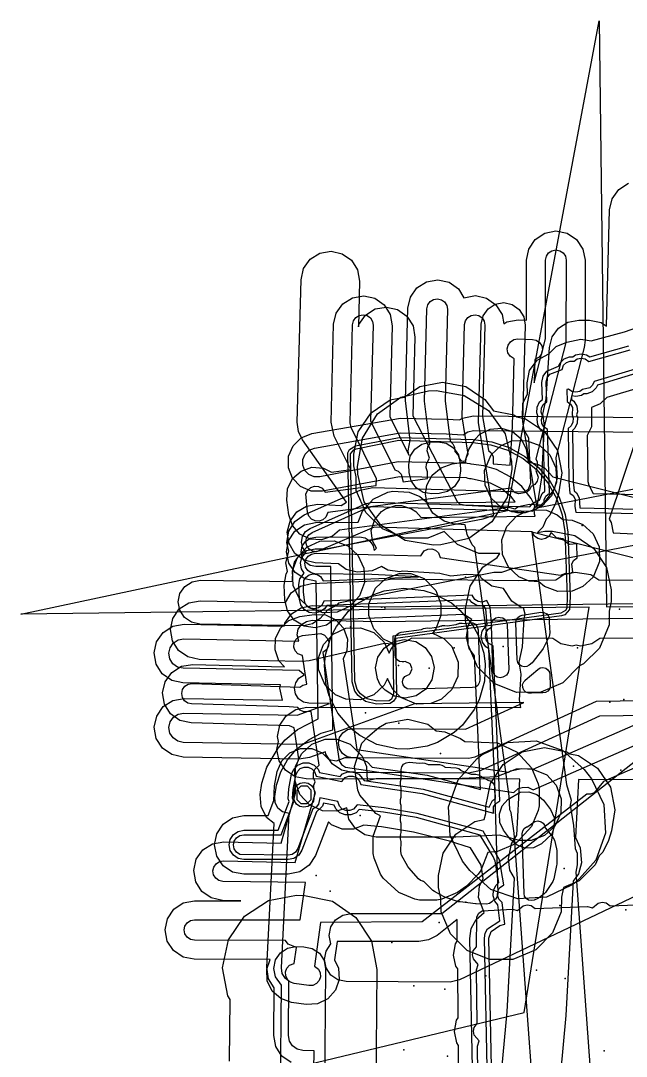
# Model space of a CAD drawing. Header units: metres. Extents: x -3943 to -3664, y 4962 to 6622.
# Drawn here: x -3931.9 to -3890.5, y 6551.5 to 6622.2 of the extents above; entities that cross this region are included whole.
import ezdxf

# ---------------------------------------------------------------- set-up
doc = ezdxf.new("R2010")
doc.units = ezdxf.units.M
for name, color, linetype in [('AI_GREENING_EXCLUSIONS', 1, 'Continuous'), ('AI_GREENING_LAWN', 82, 'Continuous'), ('AI_GREENING_REJECTED', 6, 'Continuous')]:
    doc.layers.add(name, color=color, linetype=linetype)

msp = doc.modelspace()

# ---------------------------------------------------------------- linework, layer by layer
at = {"layer": 'AI_GREENING_EXCLUSIONS'}
for points in [[(-3930.574, 6546.584), (-3897.519, 6554.516), (-3893.074, 6582.184), (-3899.902, 6582.097), (-3931.9, 6581.691), (-3898.654, 6588.78), (-3892.411, 6622.196), (-3891.903, 6582.199), (-3883.904, 6582.3), (-3851.906, 6582.707), (-3885.152, 6575.617), (-3890.289, 6548.12)], [(-3899.037, 6550.659), (-3898.674, 6554.568), (-3898.176, 6563.694), (-3898.492, 6564.229), (-3898.602, 6565.002), (-3898.379, 6566.035), (-3898.015, 6566.624), (-3897.808, 6570.431), (-3912.405, 6570.454), (-3913.17, 6570.607), (-3913.819, 6571.042), (-3914.251, 6571.691), (-3914.402, 6572.457), (-3914.291, 6573.012), (-3914.359, 6573.357), (-3914.205, 6574.122), (-3913.771, 6574.77), (-3913.121, 6575.203), (-3912.356, 6575.354), (-3897.757, 6575.331), (-3897.831, 6575.853), (-3897.735, 6577.6), (-3897.87, 6578.414), (-3897.632, 6579.479), (-3897.528, 6581.372), (-3897.443, 6581.703), (-3897.569, 6582.123), (-3897.721, 6582.153), (-3898.37, 6582.587), (-3898.933, 6583.441), (-3899.729, 6583.605), (-3900.429, 6584.133), (-3900.548, 6584.36), (-3901.468, 6584.4), (-3902.533, 6584.294), (-3903.292, 6584.479), (-3905.841, 6584.633), (-3906.018, 6584.581), (-3906.842, 6584.695), (-3907.258, 6584.953), (-3907.899, 6584.663), (-3908.926, 6584.571), (-3909.684, 6584.757), (-3910.189, 6585.128), (-3911.788, 6585.199), (-3912.545, 6585.385), (-3913.174, 6585.847), (-3913.579, 6586.514), (-3913.697, 6587.286), (-3913.511, 6588.044), (-3913.049, 6588.673), (-3912.381, 6589.077), (-3911.61, 6589.195), (-3910.007, 6589.124), (-3909.659, 6589.335), (-3912.651, 6593.587), (-3912.93, 6594.159), (-3913.015, 6594.79), (-3912.76, 6604.521), (-3912.588, 6605.282), (-3912.138, 6605.919), (-3911.478, 6606.336), (-3910.709, 6606.468), (-3909.947, 6606.296), (-3909.31, 6605.845), (-3908.894, 6605.185), (-3908.762, 6604.416), (-3908.843, 6601.3), (-3908.804, 6601.473), (-3908.354, 6602.11), (-3907.694, 6602.527), (-3906.925, 6602.659), (-3906.163, 6602.486), (-3905.526, 6602.036), (-3905.11, 6601.376), (-3904.978, 6600.607), (-3905.118, 6595.225), (-3902.09, 6589.386), (-3901.927, 6589.226), (-3901.495, 6589.143), (-3898.497, 6588.979), (-3898.16, 6588.885), (-3897.917, 6589.048), (-3897.151, 6589.2), (-3896.61, 6589.168), (-3896.324, 6591.003), (-3896.136, 6594.563), (-3896.253, 6595.356), (-3896.018, 6596.397), (-3895.795, 6599.895), (-3895.608, 6600.62), (-3895.168, 6601.226), (-3894.536, 6601.627), (-3893.801, 6601.768), (-3893.054, 6601.768), (-3892.259, 6601.604), (-3891.895, 6601.348), (-3891.687, 6609.288), (-3891.515, 6610.049), (-3891.064, 6610.686), (-3890.404, 6611.103)], [(-3889.321, 6586.52), (-3898.34, 6584.782), (-3899.06, 6584.552), (-3899.604, 6584.538), (-3910.193, 6582.452), (-3910.326, 6582.282), (-3910.92, 6581.984), (-3911.453, 6581.399), (-3911.967, 6581.032), (-3912.585, 6580.909), (-3919.671, 6581.019), (-3920.244, 6581.142), (-3920.725, 6581.475), (-3921.043, 6581.966), (-3921.148, 6582.542), (-3921.025, 6583.114), (-3920.692, 6583.596), (-3920.201, 6583.913), (-3919.625, 6584.018), (-3913.345, 6583.921), (-3913.315, 6584.678), (-3913.195, 6585.251), (-3912.865, 6585.734), (-3912.375, 6586.054), (-3911.8, 6586.162), (-3911.078, 6586.151), (-3900.323, 6588.211), (-3899.602, 6588.45), (-3900.631, 6594.774), (-3900.455, 6601.496), (-3900.326, 6602.067), (-3899.988, 6602.545), (-3899.493, 6602.857), (-3898.916, 6602.956), (-3898.345, 6602.827), (-3897.867, 6602.489), (-3897.555, 6601.994), (-3897.456, 6601.418), (-3897.628, 6594.84), (-3896.647, 6588.963), (-3889.315, 6590.392)], [(-3901.029, 6549.657), (-3901.242, 6559.561), (-3901.135, 6560.25), (-3900.797, 6560.861), (-3900.251, 6561.331), (-3900.631, 6562.355), (-3900.574, 6563.133), (-3900.312, 6563.656), (-3900.461, 6564.559), (-3901.177, 6565.764), (-3902.611, 6566.208), (-3905.081, 6566.83), (-3907.256, 6567.188), (-3908.464, 6567.309), (-3909.171, 6567.018), (-3909.952, 6567.019), (-3910.672, 6567.319), (-3910.889, 6567.536), (-3911.764, 6565.238), (-3912.192, 6564.562), (-3912.85, 6564.109), (-3913.633, 6563.949), (-3916.667, 6563.949), (-3917.432, 6564.101), (-3918.081, 6564.535), (-3918.515, 6565.184), (-3918.667, 6565.949), (-3918.515, 6566.714), (-3918.081, 6567.363), (-3917.432, 6567.797), (-3916.667, 6567.949), (-3915.012, 6567.949), (-3914.622, 6568.973), (-3914.575, 6569.986), (-3914.379, 6570.966), (-3914.079, 6571.687), (-3913.526, 6572.238), (-3912.805, 6572.535), (-3912.024, 6572.534), (-3911.304, 6572.234), (-3910.862, 6571.791), (-3910.328, 6571.684), (-3909.749, 6571.922), (-3908.968, 6571.921), (-3908.248, 6571.621), (-3907.896, 6571.269), (-3904.149, 6570.722), (-3900.513, 6569.729), (-3900.904, 6578.858), (-3901.274, 6579.363), (-3901.459, 6580.121), (-3901.339, 6580.892), (-3901.106, 6581.342), (-3901.641, 6581.669), (-3910.517, 6581.31), (-3911.023, 6580.942), (-3911.782, 6580.759), (-3912.553, 6580.88), (-3913.219, 6581.287), (-3913.678, 6581.918), (-3913.861, 6582.676), (-3913.901, 6583.676), (-3913.78, 6584.446), (-3913.687, 6584.599), (-3913.791, 6585.2), (-3913.588, 6586.008), (-3913.719, 6586.587), (-3913.588, 6587.356), (-3913.172, 6588.017), (-3912.535, 6588.468), (-3908.721, 6590.17), (-3907.847, 6590.343), (-3897.533, 6590.041), (-3897.235, 6590.231), (-3897.07, 6590.651), (-3897.207, 6593.702), (-3897.548, 6594.311), (-3897.64, 6595.086), (-3897.604, 6596.074), (-3897.293, 6596.725), (-3897.314, 6597.485), (-3897.151, 6598.335), (-3896.645, 6599.036), (-3895.84, 6599.473), (-3895.34, 6599.961), (-3894.616, 6600.251), (-3893.653, 6600.473), (-3892.943, 6600.342), (-3890.668, 6600.972), (-3889.301, 6601.435)], [(-3900.029, 6549.678), (-3900.242, 6559.582), (-3900.188, 6559.927), (-3900.02, 6560.233), (-3899.175, 6560.781), (-3899.311, 6561.871), (-3899.515, 6562.108), (-3899.638, 6562.478), (-3899.61, 6562.867), (-3899.435, 6563.216), (-3899.245, 6563.38), (-3899.503, 6564.847), (-3899.649, 6565.159), (-3900.526, 6566.623), (-3904.879, 6567.812), (-3907.116, 6568.179), (-3908.786, 6568.365), (-3909.004, 6568.147), (-3909.365, 6567.999), (-3909.755, 6567.999), (-3910.115, 6568.149), (-3910.391, 6568.425), (-3910.486, 6568.656), (-3911.234, 6568.806), (-3911.294, 6568.601), (-3911.703, 6568.21), (-3912.698, 6565.593), (-3912.912, 6565.256), (-3913.241, 6565.029), (-3913.633, 6564.949), (-3916.667, 6564.949), (-3917.05, 6565.025), (-3917.374, 6565.242), (-3917.591, 6565.566), (-3917.667, 6565.949), (-3917.591, 6566.332), (-3917.374, 6566.656), (-3917.05, 6566.873), (-3916.667, 6566.949), (-3914.322, 6566.949), (-3913.572, 6568.922), (-3913.635, 6569.095), (-3913.595, 6569.789), (-3913.398, 6570.77), (-3913.248, 6571.13), (-3912.972, 6571.405), (-3912.611, 6571.554), (-3912.221, 6571.554), (-3911.861, 6571.404), (-3911.585, 6571.127), (-3911.49, 6570.897), (-3910.092, 6570.617), (-3909.916, 6570.793), (-3909.555, 6570.941), (-3909.165, 6570.941), (-3908.805, 6570.791), (-3908.457, 6570.338), (-3904.413, 6569.758), (-3899.909, 6568.528), (-3899.687, 6568.983), (-3899.486, 6569.13), (-3899.924, 6579.34), (-3900.137, 6579.47), (-3900.367, 6579.785), (-3900.46, 6580.164), (-3900.4, 6580.549), (-3900.057, 6580.985), (-3900.151, 6582.064), (-3900.243, 6582.252), (-3900.762, 6582.281), (-3901.095, 6582.484), (-3901.241, 6582.686), (-3910.998, 6582.292), (-3911.128, 6582.079), (-3911.443, 6581.849), (-3911.822, 6581.758), (-3912.208, 6581.818), (-3912.541, 6582.022), (-3912.77, 6582.337), (-3912.862, 6582.717), (-3912.902, 6583.716), (-3912.842, 6584.101), (-3912.543, 6584.504), (-3912.725, 6584.791), (-3912.792, 6585.176), (-3912.706, 6585.556), (-3912.411, 6585.92), (-3912.633, 6586.234), (-3912.72, 6586.614), (-3912.654, 6586.999), (-3912.446, 6587.329), (-3912.128, 6587.554), (-3908.314, 6589.257), (-3907.877, 6589.344), (-3897.125, 6589.028), (-3896.987, 6589.226), (-3896.658, 6589.436), (-3896.464, 6589.47), (-3896.289, 6589.934), (-3896.104, 6590.101), (-3896.219, 6594.132), (-3896.406, 6594.28), (-3896.597, 6594.62), (-3896.643, 6595.007), (-3896.582, 6595.225), (-3896.656, 6595.437), (-3896.635, 6595.826), (-3896.467, 6596.178), (-3896.281, 6596.345), (-3896.315, 6597.514), (-3896.233, 6597.938), (-3895.98, 6598.289), (-3895.168, 6598.63), (-3895.074, 6598.85), (-3894.795, 6599.123), (-3894.432, 6599.268), (-3894.207, 6599.265), (-3894.021, 6599.392), (-3893.64, 6599.473), (-3893.256, 6599.402), (-3893.047, 6599.266), (-3890.381, 6600.015)], [(-3899.729, 6549.685), (-3899.942, 6559.589), (-3899.786, 6560.044), (-3899.177, 6560.459), (-3898.844, 6560.551), (-3899.027, 6562.025), (-3899.255, 6562.256), (-3899.341, 6562.515), (-3899.321, 6562.788), (-3899.198, 6563.032), (-3898.914, 6563.236), (-3899.216, 6564.933), (-3900.331, 6566.881), (-3904.818, 6568.106), (-3907.074, 6568.476), (-3908.936, 6568.689), (-3909.17, 6568.397), (-3909.423, 6568.293), (-3909.696, 6568.293), (-3909.948, 6568.398), (-3910.141, 6568.592), (-3910.245, 6568.913), (-3911.467, 6569.159), (-3911.56, 6568.741), (-3911.732, 6568.529), (-3911.947, 6568.413), (-3912.979, 6565.7), (-3913.128, 6565.464), (-3913.359, 6565.305), (-3913.633, 6565.249), (-3916.935, 6565.302), (-3917.162, 6565.454), (-3917.314, 6565.681), (-3917.367, 6565.949), (-3917.314, 6566.217), (-3917.162, 6566.444), (-3916.935, 6566.596), (-3916.667, 6566.649), (-3914.116, 6566.649), (-3913.255, 6568.911), (-3913.338, 6569.14), (-3913.301, 6569.73), (-3913.104, 6570.711), (-3912.999, 6570.963), (-3912.806, 6571.156), (-3912.553, 6571.26), (-3912.28, 6571.259), (-3912.028, 6571.154), (-3911.835, 6570.961), (-3911.731, 6570.639), (-3909.97, 6570.286), (-3909.75, 6570.543), (-3909.497, 6570.647), (-3909.224, 6570.647), (-3908.972, 6570.542), (-3908.779, 6570.348), (-3908.675, 6570.066), (-3904.492, 6569.468), (-3899.611, 6568.118), (-3899.608, 6568.547), (-3899.466, 6568.78), (-3899.179, 6568.958), (-3899.632, 6579.538), (-3899.934, 6579.691), (-3900.095, 6579.911), (-3900.16, 6580.177), (-3900.118, 6580.447), (-3899.976, 6580.68), (-3899.739, 6580.845), (-3899.85, 6582.142), (-3900.071, 6582.622), (-3900.389, 6582.52), (-3900.658, 6582.562), (-3900.891, 6582.705), (-3901.068, 6582.993), (-3911.195, 6582.584), (-3911.348, 6582.282), (-3911.569, 6582.122), (-3911.834, 6582.058), (-3912.104, 6582.1), (-3912.337, 6582.243), (-3912.498, 6582.463), (-3912.582, 6583.228), (-3912.56, 6583.998), (-3912.418, 6584.231), (-3912.197, 6584.392), (-3911.931, 6584.456), (-3911.662, 6584.413), (-3911.428, 6584.271), (-3911.251, 6583.983), (-3904.734, 6584.246), (-3907.915, 6584.406), (-3911.809, 6584.451), (-3912.076, 6584.511), (-3912.299, 6584.669), (-3912.445, 6584.899), (-3912.492, 6585.168), (-3912.432, 6585.435), (-3912.275, 6585.658), (-3912.044, 6585.804), (-3911.775, 6585.851), (-3904.585, 6585.674), (-3904.353, 6586.016), (-3904.106, 6586.133), (-3903.834, 6586.148), (-3903.576, 6586.056), (-3903.373, 6585.874), (-3903.252, 6585.558), (-3895.031, 6584.365), (-3894.671, 6584.506), (-3894.413, 6584.47), (-3894.204, 6584.578), (-3894.272, 6585.107), (-3894.153, 6585.353), (-3893.904, 6585.551), (-3893.929, 6586.492), (-3894.423, 6586.454), (-3894.663, 6586.583), (-3894.85, 6586.842), (-3895.304, 6586.901), (-3895.668, 6587.26), (-3895.833, 6586.998), (-3896.063, 6586.852), (-3896.332, 6586.804), (-3896.599, 6586.863), (-3896.823, 6587.02), (-3896.982, 6587.324), (-3907.767, 6587.64), (-3911.701, 6585.942), (-3911.97, 6585.988), (-3912.202, 6586.133), (-3912.359, 6586.356), (-3912.42, 6586.622), (-3912.374, 6586.891), (-3912.228, 6587.123), (-3912.006, 6587.28), (-3908.191, 6588.983), (-3907.885, 6589.044), (-3896.95, 6588.723), (-3896.779, 6589.01), (-3896.549, 6589.156), (-3896.161, 6589.177), (-3896.167, 6589.508), (-3896.049, 6589.755), (-3895.8, 6589.953), (-3895.923, 6594.294), (-3896.178, 6594.474), (-3896.312, 6594.713), (-3896.344, 6594.984), (-3896.273, 6595.235), (-3896.359, 6595.479), (-3896.345, 6595.752), (-3896.227, 6595.998), (-3895.977, 6596.197), (-3896.015, 6597.522), (-3895.958, 6597.819), (-3895.78, 6598.065), (-3894.934, 6598.387), (-3894.826, 6598.68), (-3894.631, 6598.871), (-3894.377, 6598.973), (-3894.117, 6598.97), (-3893.903, 6599.117), (-3893.636, 6599.173), (-3893.367, 6599.124), (-3893.11, 6598.934), (-3890.295, 6599.727)], [(-3888.055, 6598.99), (-3892.738, 6597.584), (-3892.846, 6597.323), (-3893.041, 6597.133), (-3893.529, 6597.034), (-3893.721, 6596.902), (-3893.989, 6596.845), (-3894.257, 6596.895), (-3894.495, 6597.057), (-3894.6, 6597.026), (-3894.577, 6596.205), (-3894.353, 6596.034), (-3894.219, 6595.795), (-3894.251, 6595.299), (-3894.173, 6595.079), (-3894.188, 6594.806), (-3894.306, 6594.56), (-3894.525, 6594.372), (-3894.471, 6590.725), (-3894.399, 6589.962), (-3894.175, 6589.79), (-3894.042, 6589.551), (-3894.073, 6589.055), (-3894.005, 6588.654), (-3885.725, 6588.473)], [(-3888.039, 6599.138), (-3891.721, 6588.17), (-3891.584, 6587.965), (-3891.439, 6587.238), (-3886.63, 6587.013)], [(-3887.969, 6598.702), (-3892.52, 6597.336), (-3892.599, 6597.154), (-3892.878, 6596.881), (-3893.24, 6596.736), (-3893.439, 6596.738), (-3893.603, 6596.626), (-3893.985, 6596.545), (-3894.288, 6596.601), (-3894.281, 6596.351), (-3894.125, 6596.228), (-3893.934, 6595.888), (-3893.888, 6595.501), (-3893.942, 6595.309), (-3893.876, 6595.121), (-3893.897, 6594.732), (-3894.066, 6594.38), (-3894.221, 6594.24), (-3894.171, 6590.733), (-3894.103, 6590.108), (-3893.947, 6589.985), (-3893.757, 6589.644), (-3893.724, 6588.948), (-3885.903, 6588.777)], [(-3887.681, 6597.744), (-3891.88, 6596.485), (-3892.332, 6596.043), (-3892.936, 6595.801), (-3892.928, 6594.484), (-3893.211, 6593.895), (-3893.171, 6590.762), (-3893.114, 6590.504), (-3892.803, 6589.928), (-3886.322, 6589.787)], [(-3913.424, 6551.096), (-3914.06, 6551.537), (-3914.48, 6552.187), (-3914.622, 6552.948), (-3914.589, 6556.199), (-3914.975, 6556.824), (-3915.094, 6557.616), (-3914.588, 6567.419), (-3915.108, 6567.834), (-3915.491, 6568.568), (-3915.543, 6569.395), (-3915.43, 6570.169), (-3915.084, 6571.263), (-3914.329, 6572.557), (-3913.841, 6573.118), (-3912.99, 6573.836), (-3911.584, 6574.554), (-3911.719, 6583.955), (-3911.743, 6583.955), (-3912.509, 6584.103), (-3913.16, 6584.534), (-3913.597, 6585.18), (-3913.753, 6585.945), (-3913.605, 6586.711), (-3913.175, 6587.362), (-3912.528, 6587.799), (-3911.763, 6587.955), (-3908.867, 6587.969), (-3908.559, 6588.724), (-3907.832, 6589.54), (-3906.834, 6590.028), (-3906.496, 6590.097), (-3905.367, 6590.028), (-3904.645, 6589.726), (-3904.122, 6589.293), (-3898.148, 6589.369), (-3898.391, 6589.674), (-3899.052, 6590.246), (-3899.825, 6590.646), (-3901.148, 6590.924), (-3901.263, 6590.94), (-3901.339, 6590.964), (-3901.467, 6590.991), (-3906.037, 6591.064), (-3911.296, 6590.085), (-3912.077, 6590.098), (-3912.793, 6590.408), (-3913.336, 6590.969), (-3913.622, 6591.695), (-3913.61, 6592.475), (-3913.299, 6593.191), (-3912.739, 6593.734), (-3912.013, 6594.021), (-3905.969, 6595.064), (-3902.807, 6595.01), (-3901.928, 6594.955), (-3901.743, 6595.076), (-3900.976, 6595.222), (-3877.12, 6595.011)], [(-3911.902, 6549.321), (-3911.862, 6551.909), (-3912.645, 6551.928), (-3913.023, 6552.012), (-3913.341, 6552.232), (-3913.551, 6552.557), (-3913.622, 6552.938), (-3913.584, 6556.657), (-3913.825, 6556.828), (-3914.036, 6557.168), (-3914.096, 6557.564), (-3913.563, 6568.104), (-3914.013, 6568.211), (-3914.336, 6568.47), (-3914.527, 6568.837), (-3914.554, 6569.25), (-3914.44, 6570.025), (-3914.141, 6570.93), (-3913.683, 6571.749), (-3913.086, 6572.462), (-3912.213, 6573.153), (-3911.374, 6573.573), (-3910.581, 6573.806), (-3910.734, 6584.962), (-3911.748, 6584.955), (-3912.131, 6585.029), (-3912.457, 6585.244), (-3912.675, 6585.568), (-3912.753, 6585.95), (-3912.679, 6586.333), (-3912.464, 6586.658), (-3912.141, 6586.877), (-3911.758, 6586.955), (-3908.755, 6586.97), (-3908.382, 6586.901), (-3908.382, 6586.901), (-3908.382, 6586.901), (-3908.382, 6586.901), (-3908.185, 6586.774), (-3908.054, 6586.69), (-3908.054, 6586.69), (-3908.054, 6586.69), (-3907.905, 6586.476), (-3907.831, 6586.369), (-3907.831, 6586.369), (-3907.831, 6586.369), (-3907.76, 6586.042), (-3907.6, 6586.201), (-3907.873, 6586.71), (-3907.958, 6587.399), (-3907.729, 6588.165), (-3907.273, 6588.711), (-3906.997, 6588.897), (-3906.298, 6589.116), (-3905.903, 6589.116), (-3905.204, 6588.897), (-3904.928, 6588.711), (-3904.555, 6588.288), (-3896.773, 6588.387), (-3896.807, 6588.514), (-3896.847, 6588.902), (-3896.792, 6589.086), (-3897.036, 6589.593), (-3897.686, 6590.401), (-3898.478, 6591.065), (-3899.408, 6591.561), (-3900.216, 6591.807), (-3900.278, 6591.816), (-3901.13, 6591.931), (-3901.219, 6591.96), (-3901.418, 6591.99), (-3906.12, 6592.086), (-3911.476, 6591.069), (-3911.866, 6591.075), (-3912.224, 6591.231), (-3912.495, 6591.511), (-3912.639, 6591.874), (-3912.632, 6592.264), (-3912.477, 6592.622), (-3912.197, 6592.893), (-3911.834, 6593.037), (-3905.986, 6594.064), (-3902.824, 6594.01), (-3901.689, 6593.939), (-3901.368, 6594.149), (-3900.985, 6594.222), (-3877.129, 6594.011)], [(-3896.047, 6537.225), (-3898.205, 6566.745), (-3898.4, 6568.161), (-3898.5, 6568.351), (-3898.555, 6569.279), (-3900.902, 6586.246), (-3901.076, 6586.441), (-3901.407, 6587.144), (-3901.552, 6587.786), (-3902.375, 6587.855), (-3902.993, 6588.053), (-3903.753, 6588.585), (-3904.148, 6589.258), (-3904.258, 6589.88), (-3904.167, 6590.508), (-3903.794, 6591.194), (-3903.187, 6591.684), (-3902.44, 6591.967), (-3901.667, 6592.074), (-3901.513, 6592.033), (-3901.526, 6592.197), (-3901.29, 6592.94), (-3900.886, 6593.626), (-3900.544, 6593.975), (-3899.851, 6594.333), (-3899.073, 6594.398), (-3898.33, 6594.162), (-3897.733, 6593.658), (-3897.375, 6592.965), (-3897.254, 6592.092), (-3896.558, 6591.913), (-3896.129, 6591.69), (-3895.56, 6591.061), (-3885.504, 6588.514)], [(-3896.047, 6537.225), (-3898.205, 6566.745), (-3898.4, 6568.161), (-3898.5, 6568.351), (-3898.555, 6569.279), (-3900.902, 6586.246), (-3901.076, 6586.441), (-3901.407, 6587.144), (-3901.552, 6587.786), (-3902.375, 6587.855), (-3902.993, 6588.053), (-3903.753, 6588.585), (-3904.148, 6589.258), (-3904.258, 6589.88), (-3904.167, 6590.508), (-3903.794, 6591.194), (-3903.187, 6591.684), (-3902.44, 6591.967), (-3901.667, 6592.074), (-3901.513, 6592.033), (-3901.526, 6592.197), (-3901.29, 6592.94), (-3900.886, 6593.626), (-3900.544, 6593.975), (-3899.851, 6594.333), (-3899.073, 6594.398), (-3898.33, 6594.162), (-3897.733, 6593.658), (-3897.375, 6592.965), (-3897.254, 6592.092), (-3896.558, 6591.913), (-3896.129, 6591.69), (-3895.56, 6591.061), (-3885.504, 6588.514)], [(-3886.506, 6584.641), (-3897.01, 6587.302), (-3894.628, 6570.085), (-3894.318, 6569.013), (-3894.38, 6568.654), (-3894.163, 6567.275), (-3894.045, 6565.717), (-3893.903, 6565.383), (-3893.898, 6564.602), (-3894, 6564.085), (-3892.077, 6537.769)], [(-3886.506, 6584.641), (-3897.01, 6587.302), (-3894.628, 6570.085), (-3894.318, 6569.013), (-3894.38, 6568.654), (-3894.163, 6567.275), (-3894.045, 6565.717), (-3893.903, 6565.383), (-3893.898, 6564.602), (-3894, 6564.085), (-3892.077, 6537.769)], [(-3881.943, 6580.065), (-3892.356, 6580.037), (-3892.904, 6579.671), (-3893.669, 6579.519), (-3893.969, 6579.579), (-3894.25, 6579.522), (-3895.016, 6579.673), (-3895.574, 6580.044), (-3905.184, 6580.064), (-3905.558, 6579.862), (-3906.303, 6579.631), (-3907.052, 6579.701), (-3912.199, 6578.52), (-3912.687, 6578.47), (-3919.723, 6578.612), (-3920.485, 6578.78), (-3921.125, 6579.227), (-3921.545, 6579.884), (-3921.682, 6580.652), (-3921.514, 6581.414), (-3921.068, 6582.054), (-3920.41, 6582.475), (-3919.642, 6582.612), (-3913.829, 6582.494), (-3913.829, 6582.494), (-3913.425, 6583.157), (-3912.795, 6583.617), (-3912.036, 6583.801), (-3907.202, 6584.003), (-3906.531, 6584.105), (-3897.935, 6583.999), (-3895.352, 6584.043), (-3894.807, 6584.406), (-3894.041, 6584.557), (-3892.98, 6584.403), (-3892.435, 6584.037), (-3881.935, 6583.966)], [(-3871.342, 6575.026), (-3892.388, 6574.745), (-3900.47, 6571.036), (-3901.313, 6570.854), (-3909.22, 6570.892), (-3909.985, 6571.048), (-3910.632, 6571.485), (-3911.062, 6572.136), (-3911.095, 6572.307), (-3912.171, 6571.918), (-3912.889, 6571.799), (-3920.816, 6571.947), (-3921.578, 6572.113), (-3922.219, 6572.559), (-3922.64, 6573.215), (-3922.64, 6573.215), (-3922.778, 6573.984), (-3922.611, 6574.746), (-3922.166, 6575.387), (-3921.509, 6575.808), (-3920.741, 6575.946), (-3914.019, 6575.821), (-3914.201, 6576.656), (-3914.154, 6576.876), (-3920.828, 6577.01), (-3921.59, 6577.177), (-3922.23, 6577.624), (-3922.651, 6578.281), (-3922.788, 6579.049), (-3922.62, 6579.811), (-3922.174, 6580.452), (-3921.516, 6580.872), (-3920.748, 6581.009), (-3913.905, 6580.872), (-3913.86, 6581.076), (-3913.416, 6581.717), (-3912.76, 6582.14), (-3911.992, 6582.279), (-3907.354, 6582.199), (-3857.213, 6582.856)], [(-3901.975, 6548.937), (-3902, 6552.268), (-3902.127, 6552.454), (-3902.288, 6553.218), (-3902.144, 6553.985), (-3902.033, 6554.155), (-3902.058, 6557.486), (-3902.185, 6557.672), (-3902.346, 6558.436), (-3902.202, 6559.203), (-3902.091, 6559.373), (-3902.092, 6560.86), (-3903.473, 6559.782), (-3904.053, 6559.468), (-3904.704, 6559.359), (-3910.292, 6559.359), (-3910.468, 6558.11), (-3910.197, 6557.546), (-3910.153, 6556.767), (-3910.41, 6556.03), (-3910.93, 6555.448), (-3911.634, 6555.11), (-3912.413, 6555.066), (-3913.403, 6555.206), (-3914.139, 6555.463), (-3914.721, 6555.983), (-3915.06, 6556.687), (-3915.104, 6557.466), (-3914.872, 6558.127), (-3920.048, 6558.146), (-3920.812, 6558.3), (-3921.46, 6558.736), (-3921.891, 6559.387), (-3922.04, 6560.153), (-3921.886, 6560.917), (-3921.45, 6561.565), (-3920.799, 6561.996), (-3920.034, 6562.146), (-3916.867, 6562.134), (-3918.125, 6562.163), (-3918.886, 6562.333), (-3919.525, 6562.781), (-3919.944, 6563.439), (-3920.079, 6564.208), (-3919.909, 6564.97), (-3919.461, 6565.609), (-3918.802, 6566.027), (-3918.034, 6566.162), (-3914.126, 6566.073), (-3913.146, 6569.474), (-3913.185, 6571.054), (-3912.901, 6571.821), (-3913.22, 6573.931), (-3913.546, 6574.078), (-3920.263, 6574.272), (-3921.023, 6574.446), (-3921.66, 6574.897), (-3922.075, 6575.558), (-3922.206, 6576.327), (-3922.033, 6577.088), (-3921.581, 6577.724), (-3920.921, 6578.14), (-3920.151, 6578.271), (-3913.878, 6578.096), (-3914.264, 6578.52), (-3914.529, 6579.254), (-3914.493, 6580.034), (-3914.161, 6580.74), (-3913.584, 6581.266), (-3912.85, 6581.53), (-3911.862, 6581.68), (-3911.082, 6581.643), (-3910.376, 6581.312), (-3909.85, 6580.735), (-3909.585, 6580.001), (-3909.622, 6579.221), (-3909.888, 6578.655), (-3908.953, 6572.463), (-3898.585, 6570.906), (-3898.445, 6571.003), (-3897.683, 6571.17), (-3896.913, 6571.126), (-3887.586, 6575.198)], [(-3871.253, 6576.027), (-3892.613, 6575.742), (-3900.887, 6571.945), (-3901.309, 6571.854), (-3909.215, 6571.892), (-3909.598, 6571.97), (-3909.921, 6572.188), (-3910.136, 6572.514), (-3910.211, 6572.897), (-3910.133, 6573.279), (-3909.914, 6573.603), (-3909.589, 6573.818), (-3909.206, 6573.892), (-3901.52, 6573.855), (-3897.556, 6575.674), (-3905.016, 6575.571), (-3905.016, 6575.571), (-3912.511, 6572.858), (-3912.87, 6572.799), (-3920.797, 6572.946), (-3921.178, 6573.03), (-3921.498, 6573.252), (-3921.709, 6573.581), (-3921.778, 6573.965), (-3921.695, 6574.346), (-3921.472, 6574.666), (-3921.144, 6574.877), (-3920.76, 6574.946), (-3913.018, 6574.802), (-3910.819, 6575.598), (-3912.219, 6575.622), (-3912.6, 6575.704), (-3912.921, 6575.927), (-3913.132, 6576.255), (-3913.202, 6576.639), (-3913.119, 6577.02), (-3912.897, 6577.341), (-3912.545, 6577.556), (-3912.891, 6577.845), (-3920.808, 6578.01), (-3921.189, 6578.093), (-3921.509, 6578.316), (-3921.719, 6578.645), (-3921.788, 6579.029), (-3921.704, 6579.41), (-3921.481, 6579.73), (-3921.152, 6579.941), (-3920.768, 6580.009), (-3912.917, 6579.852), (-3913.026, 6580.296), (-3912.943, 6580.678), (-3912.721, 6580.998), (-3912.393, 6581.209), (-3912.009, 6581.279), (-3907.355, 6581.199), (-3857.201, 6581.856)], [(-3886.58, 6572.691), (-3892.098, 6570.282), (-3892.744, 6569.498), (-3893.001, 6569.406), (-3893.245, 6569.417), (-3904.476, 6560.697), (-3911.421, 6560.663), (-3911.843, 6557.672), (-3911.574, 6557.467), (-3911.455, 6557.221), (-3911.44, 6556.948), (-3911.53, 6556.691), (-3911.712, 6556.487), (-3911.958, 6556.369), (-3912.231, 6556.353), (-3913.221, 6556.493), (-3913.479, 6556.583), (-3913.683, 6556.765), (-3913.801, 6557.011), (-3913.816, 6557.284), (-3913.726, 6557.542), (-3913.544, 6557.745), (-3913.229, 6557.868), (-3913.075, 6558.962), (-3913.635, 6559.187), (-3913.817, 6559.424), (-3920.043, 6559.446), (-3920.311, 6559.5), (-3920.537, 6559.652), (-3920.688, 6559.88), (-3920.741, 6560.148), (-3920.686, 6560.416), (-3920.534, 6560.642), (-3920.306, 6560.793), (-3920.038, 6560.846), (-3912.811, 6560.83), (-3912.451, 6563.377), (-3918.095, 6563.463), (-3918.362, 6563.522), (-3918.585, 6563.679), (-3918.732, 6563.909), (-3918.779, 6564.178), (-3918.72, 6564.445), (-3918.563, 6564.669), (-3918.332, 6564.815), (-3918.063, 6564.862), (-3913.154, 6564.751), (-3911.778, 6569.525), (-3911.88, 6569.747), (-3911.891, 6570.02), (-3911.8, 6570.265), (-3911.897, 6570.526), (-3911.898, 6570.873), (-3911.808, 6571.131), (-3911.521, 6571.385), (-3912.076, 6575.065), (-3912.568, 6575.036), (-3912.818, 6575.148), (-3912.985, 6575.326), (-3913.562, 6575.386), (-3920.226, 6575.572), (-3920.493, 6575.632), (-3920.715, 6575.79), (-3920.861, 6576.022), (-3920.907, 6576.291), (-3920.846, 6576.557), (-3920.688, 6576.78), (-3920.457, 6576.925), (-3920.188, 6576.971), (-3912.839, 6576.718), (-3912.639, 6576.858), (-3912.355, 6576.913), (-3912.651, 6578.87), (-3912.967, 6578.99), (-3913.151, 6579.191), (-3913.244, 6579.448), (-3913.231, 6579.721), (-3913.115, 6579.968), (-3912.913, 6580.152), (-3912.656, 6580.245), (-3911.395, 6580.382), (-3911.147, 6580.266), (-3910.963, 6580.064), (-3910.871, 6579.807), (-3910.883, 6579.534), (-3911, 6579.287), (-3911.267, 6579.079), (-3910.15, 6571.686), (-3909.985, 6571.43), (-3909.73, 6571.266), (-3898.225, 6569.537), (-3897.925, 6569.812), (-3897.658, 6569.87), (-3897.267, 6569.899), (-3896.905, 6569.711), (-3886.662, 6574.183)], [(-3888.823, 6562.972), (-3901.931, 6556.737), (-3902.583, 6556.592), (-3909.67, 6556.626), (-3910.243, 6556.743), (-3910.728, 6557.07), (-3911.051, 6557.558), (-3911.163, 6558.133), (-3911.046, 6558.706), (-3910.719, 6559.191), (-3910.841, 6559.778), (-3910.727, 6560.352), (-3910.402, 6560.838), (-3909.915, 6561.164), (-3909.341, 6561.278), (-3903.138, 6561.278), (-3889.816, 6571.77)], [(-3879.492, 6549.979), (-3878.987, 6557.704), (-3880.813, 6570.404), (-3893.802, 6570.424), (-3894.018, 6566.461), (-3893.694, 6565.757), (-3893.612, 6564.729), (-3893.806, 6563.973), (-3894.182, 6563.472), (-3894.682, 6554.312), (-3895.049, 6550.343)], [(-3917.639, 6551.187), (-3917.598, 6555.4), (-3917.759, 6555.646), (-3918.12, 6557.564), (-3917.72, 6559.473), (-3916.62, 6561.084), (-3914.987, 6562.152), (-3913.07, 6562.513), (-3912.526, 6562.507), (-3910.617, 6562.108), (-3909.006, 6561.008), (-3907.938, 6559.375), (-3907.577, 6557.458), (-3907.684, 6546.543)], [(-3900.67, 6548.552), (-3900.711, 6552.22), (-3900.606, 6552.573), (-3900.931, 6552.965), (-3900.988, 6553.232), (-3900.937, 6553.501), (-3900.729, 6553.77), (-3900.769, 6557.438), (-3900.664, 6557.791), (-3900.99, 6558.183), (-3901.046, 6558.45), (-3900.996, 6558.719), (-3900.787, 6558.988), (-3900.763, 6561.05), (-3900.607, 6561.294), (-3900.382, 6561.449), (-3898.322, 6561.568), (-3897.967, 6561.471), (-3897.582, 6561.806), (-3897.316, 6561.868), (-3897.047, 6561.825), (-3896.772, 6561.622), (-3893.203, 6561.748), (-3892.848, 6561.651), (-3892.463, 6561.985), (-3892.197, 6562.048), (-3891.928, 6562.004), (-3891.653, 6561.802), (-3888.084, 6561.927)], [(-3914.159, 6549.185), (-3914.088, 6556.392), (-3914.512, 6556.953), (-3914.62, 6557.528), (-3914.5, 6558.101), (-3914.17, 6558.584), (-3913.68, 6558.905), (-3913.105, 6559.013), (-3912.561, 6559.008), (-3911.989, 6558.888), (-3911.505, 6558.558), (-3911.185, 6558.068), (-3911.077, 6557.493), (-3911.184, 6546.575)]]:
    msp.add_lwpolyline(points, dxfattribs=at)
for points in [[(-3910.5, 6593.849), (-3910.708, 6594.79), (-3910.533, 6601.481), (-3910.36, 6602.242), (-3909.91, 6602.879), (-3909.25, 6603.296), (-3908.481, 6603.428), (-3907.72, 6603.256), (-3907.083, 6602.805), (-3906.666, 6602.145), (-3906.534, 6601.376), (-3906.696, 6595.182), (-3905.389, 6592.546), (-3905.448, 6592.838), (-3905.306, 6593.576), (-3905.627, 6596.271), (-3905.462, 6602.572), (-3905.29, 6603.333), (-3904.84, 6603.971), (-3904.18, 6604.387), (-3903.411, 6604.519), (-3902.649, 6604.347), (-3902.012, 6603.897), (-3901.631, 6603.293), (-3900.844, 6603.436), (-3900.083, 6603.263), (-3899.446, 6602.813), (-3899.03, 6602.153), (-3898.918, 6601.504), (-3898.695, 6601.645), (-3897.926, 6601.777), (-3897.355, 6601.762), (-3897.355, 6605.852), (-3897.202, 6606.617), (-3896.769, 6607.266), (-3896.12, 6607.7), (-3895.355, 6607.852), (-3894.589, 6607.7), (-3893.94, 6607.266), (-3893.507, 6606.617), (-3893.355, 6605.852), (-3893.355, 6600.402), (-3893.419, 6599.899), (-3895.371, 6592.391), (-3895.277, 6590.981), (-3895.464, 6590.224), (-3896.119, 6589.387), (-3896.705, 6588.871), (-3897.443, 6588.619), (-3897.995, 6588.607), (-3898.744, 6588.826), (-3898.876, 6588.932), (-3910.141, 6587.43), (-3910.611, 6587.016), (-3911.35, 6586.764), (-3912.128, 6586.814), (-3912.829, 6587.158), (-3913.344, 6587.744), (-3913.597, 6588.482), (-3913.729, 6589.473), (-3913.679, 6590.252), (-3913.335, 6590.953), (-3912.749, 6591.468), (-3912.011, 6591.72), (-3911.232, 6591.67), (-3910.67, 6591.395), (-3909.369, 6591.568), (-3910.5, 6593.849)], [(-3911.321, 6590.294), (-3911.118, 6590.023), (-3907.63, 6590.489), (-3907.598, 6590.925), (-3909.336, 6594.427), (-3909.408, 6594.756), (-3909.233, 6601.447), (-3909.173, 6601.713), (-3909.015, 6601.936), (-3908.784, 6602.082), (-3908.515, 6602.128), (-3908.249, 6602.068), (-3908.026, 6601.91), (-3907.88, 6601.679), (-3907.834, 6601.41), (-3908.004, 6594.893), (-3906.344, 6591.547), (-3906.119, 6591.452), (-3905.927, 6591.257), (-3905.773, 6590.736), (-3904.127, 6590.956), (-3904.126, 6591.4), (-3904.224, 6591.684), (-3904.197, 6591.956), (-3903.997, 6592.347), (-3904.148, 6592.845), (-3904.096, 6593.113), (-3903.962, 6593.317), (-3904.328, 6596.237), (-3904.163, 6602.538), (-3904.102, 6602.805), (-3903.945, 6603.028), (-3903.714, 6603.173), (-3903.445, 6603.22), (-3903.178, 6603.159), (-3902.955, 6603.002), (-3902.809, 6602.771), (-3902.763, 6602.502), (-3902.927, 6596.255), (-3902.573, 6593.495), (-3902.392, 6593.332), (-3902.274, 6593.085), (-3902.262, 6592.797), (-3902.028, 6592.553), (-3901.954, 6592.31), (-3901.831, 6592.16), (-3901.507, 6592.131), (-3901.469, 6592.414), (-3901.343, 6592.623), (-3901.762, 6595.154), (-3901.597, 6601.455), (-3901.536, 6601.721), (-3901.379, 6601.944), (-3901.148, 6602.09), (-3900.879, 6602.136), (-3900.612, 6602.076), (-3900.389, 6601.918), (-3900.243, 6601.687), (-3900.197, 6601.418), (-3900.36, 6595.186), (-3899.963, 6592.858), (-3899.775, 6592.703), (-3899.647, 6592.461), (-3899.644, 6591.966), (-3898.487, 6591.863), (-3898.317, 6594.5), (-3898.196, 6599.123), (-3898.487, 6599.296), (-3898.632, 6599.527), (-3898.679, 6599.796), (-3898.618, 6600.062), (-3898.461, 6600.285), (-3898.23, 6600.431), (-3897.96, 6600.477), (-3896.961, 6600.451), (-3896.694, 6600.391), (-3896.471, 6600.233), (-3896.326, 6600.002), (-3896.279, 6599.733), (-3896.34, 6599.466), (-3896.497, 6599.243), (-3896.796, 6599.086), (-3896.839, 6597.476), (-3896.055, 6600.491), (-3896.055, 6605.852), (-3896.001, 6606.12), (-3895.85, 6606.347), (-3895.623, 6606.499), (-3895.355, 6606.552), (-3895.087, 6606.499), (-3894.86, 6606.347), (-3894.708, 6606.12), (-3894.655, 6605.852), (-3894.677, 6600.226), (-3896.737, 6592.304), (-3896.629, 6592.085), (-3896.612, 6591.813), (-3896.731, 6591.501), (-3896.575, 6591.042), (-3896.641, 6590.776), (-3896.803, 6590.557), (-3897.033, 6590.418), (-3897.152, 6590.176), (-3897.357, 6589.996), (-3897.88, 6589.902), (-3898.142, 6589.978), (-3898.438, 6590.302), (-3910.933, 6588.636), (-3911.058, 6588.321), (-3911.263, 6588.141), (-3911.522, 6588.053), (-3911.794, 6588.07), (-3912.039, 6588.19), (-3912.22, 6588.395), (-3912.308, 6588.654), (-3912.423, 6589.918), (-3912.302, 6590.163), (-3912.097, 6590.343), (-3911.839, 6590.432), (-3911.566, 6590.414), (-3911.321, 6590.294)], [(-3900.347, 6584.904), (-3899.358, 6585.565), (-3899.179, 6585.833), (-3900.627, 6585.849), (-3902.072, 6586.453), (-3902.981, 6587.342), (-3904.089, 6586.895), (-3905.673, 6586.895), (-3907.195, 6587.515), (-3908.339, 6588.638), (-3908.986, 6590.147), (-3909.002, 6591.067), (-3909.151, 6591.817), (-3909.151, 6592.619), (-3908.847, 6594.15), (-3907.979, 6595.447), (-3906.682, 6596.315), (-3905.706, 6596.509), (-3904.636, 6597.224), (-3903.093, 6597.531), (-3901.511, 6597.224), (-3900.214, 6596.356), (-3899.621, 6595.568), (-3898.224, 6595.291), (-3898.025, 6595.157), (-3897.422, 6595.038), (-3896.125, 6594.17), (-3895.257, 6592.873), (-3894.953, 6591.342), (-3895.174, 6589.901), (-3895.386, 6589.246), (-3895.779, 6588.456), (-3896.028, 6588.189), (-3896.257, 6587.64), (-3896.61, 6587.266), (-3896.11, 6587.366), (-3895.588, 6587.361), (-3894.057, 6587.056), (-3892.759, 6586.189), (-3891.892, 6584.892), (-3891.588, 6583.361), (-3891.588, 6582.555), (-3891.719, 6581.896), (-3891.719, 6580.971), (-3892.382, 6579.385), (-3893.462, 6578.305), (-3893.743, 6578.171), (-3894.871, 6577.015), (-3896.38, 6576.368), (-3898.041, 6576.352), (-3899.563, 6576.972), (-3900.707, 6578.095), (-3901.354, 6579.604), (-3901.37, 6580.524), (-3901.519, 6581.274), (-3901.519, 6582.076), (-3901.215, 6583.607), (-3900.347, 6584.904)], [(-3899.958, 6595.598), (-3898.824, 6594.01), (-3898.384, 6592.11), (-3898.367, 6591.585), (-3898.688, 6589.66), (-3899.721, 6588.005), (-3901.309, 6586.871), (-3903.209, 6586.431), (-3903.723, 6586.415), (-3905.648, 6586.736), (-3907.303, 6587.769), (-3908.437, 6589.357), (-3908.877, 6591.257), (-3908.893, 6591.783), (-3908.572, 6593.707), (-3907.539, 6595.362), (-3905.952, 6596.496), (-3904.051, 6596.936), (-3903.537, 6596.952), (-3901.613, 6596.631), (-3899.958, 6595.598)], [(-3909.562, 6592.714), (-3909.446, 6592.927), (-3909.039, 6593.176), (-3906.068, 6593.765), (-3900.998, 6593.62), (-3899.727, 6593.454), (-3898.542, 6593.061), (-3897.467, 6592.466), (-3896.524, 6591.69), (-3895.736, 6590.755), (-3895.127, 6589.685), (-3894.721, 6588.502), (-3894.54, 6587.285), (-3894.379, 6582.895), (-3894.423, 6582.027), (-3894.744, 6581.657), (-3894.98, 6581.579), (-3906.298, 6580.03), (-3906.237, 6576.257), (-3906.288, 6575.984), (-3906.441, 6575.752), (-3906.672, 6575.598), (-3907.594, 6575.553), (-3908.358, 6575.743), (-3908.867, 6576.138), (-3909.084, 6576.451), (-3909.277, 6577.086), (-3909.562, 6592.714)], [(-3909.372, 6592.65), (-3909.16, 6592.917), (-3908.998, 6592.98), (-3906.074, 6593.565), (-3901.022, 6593.421), (-3899.788, 6593.263), (-3898.637, 6592.885), (-3897.592, 6592.31), (-3896.675, 6591.559), (-3895.909, 6590.655), (-3895.316, 6589.618), (-3894.919, 6588.472), (-3894.746, 6587.335), (-3894.579, 6582.887), (-3894.61, 6582.097), (-3894.701, 6581.944), (-3895.008, 6581.777), (-3906.501, 6580.204), (-3906.437, 6576.254), (-3906.583, 6575.893), (-3906.748, 6575.783), (-3907.592, 6575.753), (-3908.248, 6575.91), (-3908.702, 6576.252), (-3908.92, 6576.565), (-3909.082, 6577.128), (-3909.372, 6592.65)], [(-3902.014, 6592.571), (-3901.882, 6592.001), (-3901.866, 6591.476), (-3901.962, 6590.898), (-3902.272, 6590.402), (-3902.748, 6590.062), (-3903.318, 6589.93), (-3903.832, 6589.914), (-3904.41, 6590.01), (-3904.906, 6590.32), (-3905.246, 6590.796), (-3905.378, 6591.366), (-3905.395, 6591.891), (-3905.298, 6592.469), (-3904.988, 6592.965), (-3904.512, 6593.305), (-3903.942, 6593.437), (-3903.428, 6593.453), (-3902.851, 6593.357), (-3902.354, 6593.047), (-3902.014, 6592.571)], [(-3898.7, 6587.681), (-3898.053, 6588.38), (-3897.536, 6588.637), (-3898.364, 6588.676), (-3899.087, 6588.978), (-3899.786, 6589.625), (-3900.195, 6590.507), (-3900.234, 6591.493), (-3899.786, 6592.569), (-3899.087, 6593.216), (-3898.364, 6593.518), (-3897.378, 6593.557), (-3896.461, 6593.216), (-3895.762, 6592.569), (-3895.353, 6591.687), (-3895.314, 6590.701), (-3895.655, 6589.784), (-3896.302, 6589.085), (-3896.819, 6588.828), (-3895.991, 6588.789), (-3895.268, 6588.487), (-3894.887, 6588.157), (-3894.239, 6588.118), (-3893.516, 6587.816), (-3892.817, 6587.169), (-3892.408, 6586.287), (-3892.369, 6585.301), (-3892.817, 6584.225), (-3893.516, 6583.578), (-3894.239, 6583.276), (-3895.225, 6583.237), (-3896.142, 6583.578), (-3896.523, 6583.908), (-3897.171, 6583.947), (-3897.894, 6584.249), (-3898.593, 6584.896), (-3899.002, 6585.778), (-3899.041, 6586.764), (-3898.7, 6587.681)], [(-3910.487, 6586.713), (-3909.57, 6586.372), (-3908.871, 6585.725), (-3908.462, 6584.843), (-3908.423, 6583.857), (-3908.764, 6582.94), (-3909.411, 6582.241), (-3910.293, 6581.832), (-3911.279, 6581.793), (-3912.196, 6582.134), (-3912.895, 6582.781), (-3913.304, 6583.663), (-3913.343, 6584.649), (-3913.002, 6585.566), (-3912.355, 6586.265), (-3911.473, 6586.674), (-3910.487, 6586.713)], [(-3910.415, 6576.198), (-3911.114, 6576.845), (-3911.562, 6577.921), (-3911.562, 6578.713), (-3911.221, 6579.63), (-3910.574, 6580.329), (-3909.692, 6580.738), (-3908.706, 6580.777), (-3907.789, 6580.436), (-3907.09, 6579.789), (-3906.73, 6579.026), (-3906.599, 6579.34), (-3906.362, 6579.628), (-3907.138, 6579.993), (-3907.785, 6580.692), (-3908.126, 6581.609), (-3908.126, 6582.401), (-3907.678, 6583.477), (-3906.979, 6584.124), (-3906.062, 6584.465), (-3905.27, 6584.465), (-3904.353, 6584.124), (-3903.547, 6583.318), (-3903.206, 6582.401), (-3903.206, 6581.609), (-3903.547, 6580.692), (-3903.784, 6580.404), (-3903.008, 6580.039), (-3902.468, 6579.499), (-3902.02, 6578.423), (-3902.059, 6577.437), (-3902.468, 6576.555), (-3903.167, 6575.908), (-3903.89, 6575.606), (-3904.876, 6575.567), (-3905.952, 6576.015), (-3906.492, 6576.555), (-3906.852, 6577.318), (-3907.09, 6576.845), (-3907.789, 6576.198), (-3908.706, 6575.857), (-3909.692, 6575.896), (-3910.415, 6576.198)], [(-3907.573, 6572.815), (-3908.751, 6573.42), (-3909.348, 6573.887), (-3910.254, 6574.938), (-3910.847, 6576.123), (-3911.053, 6576.853), (-3911.164, 6578.174), (-3911.085, 6578.928), (-3910.699, 6580.195), (-3910.346, 6580.866), (-3909.518, 6581.901), (-3908.942, 6582.393), (-3907.79, 6583.048), (-3907.071, 6583.291), (-3905.759, 6583.472), (-3904.38, 6583.32), (-3903.657, 6583.092), (-3902.491, 6582.462), (-3901.904, 6581.982), (-3901.054, 6580.965), (-3900.687, 6580.302), (-3900.275, 6579.042), (-3900.179, 6578.29), (-3900.234, 6577.135), (-3900.593, 6575.86), (-3900.932, 6575.182), (-3901.737, 6574.13), (-3902.303, 6573.625), (-3903.441, 6572.946), (-3904.154, 6572.688), (-3905.462, 6572.479), (-3906.22, 6572.503), (-3907.573, 6572.815)], [(-3907.668, 6578.026), (-3907.506, 6578.763), (-3907.083, 6579.388), (-3906.458, 6579.811), (-3905.722, 6579.973), (-3904.919, 6579.827), (-3904.285, 6579.417), (-3903.849, 6578.802), (-3903.672, 6578.069), (-3903.816, 6577.224), (-3904.226, 6576.591), (-3904.899, 6576.129), (-3905.637, 6575.975), (-3906.38, 6576.105), (-3907.022, 6576.502), (-3907.347, 6576.887), (-3907.545, 6577.282), (-3907.668, 6578.026)], [(-3909.115, 6571.311), (-3908.605, 6572.885), (-3908.204, 6573.327), (-3907.451, 6573.957), (-3906.946, 6574.27), (-3905.466, 6574.535), (-3904.092, 6574.202), (-3903.521, 6573.742), (-3902.946, 6573.677), (-3901.862, 6573.224), (-3901.571, 6573.019), (-3899.348, 6572.91), (-3898.001, 6572.28), (-3897.013, 6571.206), (-3896.56, 6570.123), (-3896.495, 6569.8), (-3896.495, 6568.613), (-3896.56, 6568.29), (-3897.013, 6567.207), (-3898.001, 6566.133), (-3898.264, 6565.956), (-3899.348, 6565.502), (-3900, 6565.437), (-3900.481, 6564.217), (-3900.659, 6563.954), (-3901.469, 6563.143), (-3902.072, 6562.704), (-3903.155, 6562.251), (-3903.477, 6562.186), (-3904.665, 6562.186), (-3904.987, 6562.251), (-3906.071, 6562.704), (-3907.144, 6563.692), (-3907.322, 6563.955), (-3907.775, 6565.039), (-3907.84, 6565.361), (-3907.84, 6566.549), (-3907.34, 6567.946), (-3907.654, 6568.087), (-3908.732, 6569.356), (-3908.879, 6569.682), (-3909.115, 6571.311)], [(-3913.131, 6571.295), (-3912.722, 6572.177), (-3912.023, 6572.824), (-3911.106, 6573.165), (-3910.314, 6573.165), (-3909.397, 6572.824), (-3908.591, 6572.018), (-3908.289, 6571.295), (-3908.25, 6570.356), (-3907.635, 6570.479), (-3902.234, 6570.479), (-3899.398, 6570.618), (-3898.035, 6571.133), (-3897.049, 6571.172), (-3895.973, 6570.724), (-3895.326, 6570.025), (-3894.985, 6569.108), (-3895.024, 6568.122), (-3895.433, 6567.24), (-3896.132, 6566.593), (-3897.049, 6566.252), (-3897.841, 6566.252), (-3899.202, 6566.623), (-3902.185, 6566.479), (-3907.635, 6566.479), (-3908.401, 6566.631), (-3909.05, 6567.064), (-3909.483, 6567.713), (-3909.634, 6568.487), (-3910.314, 6568.245), (-3911.3, 6568.284), (-3912.182, 6568.693), (-3912.829, 6569.392), (-3913.17, 6570.309), (-3913.131, 6571.295)], [(-3895.998, 6562.376), (-3897.946, 6562.265), (-3899.788, 6562.909), (-3901.243, 6564.208), (-3901.724, 6564.846), (-3902.571, 6566.603), (-3902.681, 6568.551), (-3902.037, 6570.393), (-3900.738, 6571.848), (-3900.419, 6572.089), (-3898.661, 6572.936), (-3896.713, 6573.046), (-3894.872, 6572.402), (-3893.416, 6571.103), (-3892.936, 6570.465), (-3892.089, 6568.708), (-3891.979, 6566.761), (-3892.622, 6564.919), (-3893.921, 6563.464), (-3894.24, 6563.223), (-3895.998, 6562.376)], [(-3902.192, 6566.688), (-3900.894, 6567.555), (-3900.26, 6567.681), (-3900.136, 6568.092), (-3900.136, 6568.605), (-3899.832, 6570.136), (-3898.964, 6571.433), (-3897.667, 6572.301), (-3896.136, 6572.605), (-3894.605, 6572.301), (-3894.406, 6572.167), (-3893.803, 6572.048), (-3892.506, 6571.18), (-3891.638, 6569.883), (-3891.334, 6568.352), (-3891.555, 6566.911), (-3891.767, 6566.256), (-3892.16, 6565.466), (-3892.409, 6565.199), (-3892.681, 6564.586), (-3893.761, 6563.506), (-3894.843, 6563.037), (-3894.972, 6562.389), (-3894.988, 6561.387), (-3895.592, 6559.942), (-3896.716, 6558.798), (-3898.302, 6558.135), (-3899.885, 6558.135), (-3901.407, 6558.755), (-3902.551, 6559.879), (-3903.198, 6561.387), (-3903.214, 6562.308), (-3903.363, 6563.057), (-3903.363, 6563.859), (-3903.059, 6565.39), (-3902.192, 6566.688)], [(-3912.268, 6570.165), (-3912.043, 6570.01), (-3911.894, 6569.781), (-3911.844, 6569.513), (-3911.904, 6568.946), (-3912.058, 6568.72), (-3912.287, 6568.571), (-3912.566, 6568.521), (-3912.833, 6568.578), (-3913.058, 6568.732), (-3913.207, 6568.961), (-3913.257, 6569.229), (-3913.197, 6569.797), (-3913.043, 6570.022), (-3912.814, 6570.171), (-3912.546, 6570.221), (-3912.268, 6570.165)], [(-3912.087, 6569.024), (-3912.361, 6568.757), (-3912.754, 6568.761), (-3913.022, 6569.035), (-3913.014, 6569.718), (-3912.74, 6569.985), (-3912.347, 6569.981), (-3912.08, 6569.707), (-3912.087, 6569.024)], [(-3898.011, 6565.924), (-3898.448, 6566.314), (-3898.928, 6566.952), (-3899.182, 6567.479), (-3899.215, 6568.063), (-3899.022, 6568.616), (-3898.632, 6569.052), (-3897.786, 6569.547), (-3897.201, 6569.58), (-3896.649, 6569.387), (-3896.212, 6568.997), (-3895.732, 6568.36), (-3895.478, 6567.832), (-3895.445, 6567.248), (-3895.638, 6566.696), (-3896.347, 6566.018), (-3896.874, 6565.764), (-3897.458, 6565.731), (-3898.011, 6565.924)]]:
    msp.add_lwpolyline(points, close=True, dxfattribs=at)
at = {"layer": 'AI_GREENING_LAWN'}
for points in [[(-3899.359, 6577.4), (-3899.518, 6577.505), (-3899.627, 6577.661), (-3899.669, 6577.847), (-3899.762, 6580.97), (-3899.727, 6581.169), (-3899.616, 6581.339), (-3899.447, 6581.45), (-3899.247, 6581.485), (-3899.167, 6581.482), (-3898.984, 6581.442), (-3898.829, 6581.337), (-3898.723, 6581.183), (-3898.682, 6581), (-3898.574, 6577.917), (-3898.608, 6577.717), (-3898.72, 6577.547), (-3898.89, 6577.435), (-3898.985, 6577.397), (-3899.172, 6577.362), (-3899.359, 6577.4)], [(-3896.902, 6578.463), (-3896.981, 6578.382), (-3897.182, 6578.219), (-3897.343, 6578.131), (-3897.526, 6578.107), (-3897.704, 6578.151), (-3897.855, 6578.257), (-3897.957, 6578.41), (-3897.997, 6578.589), (-3898.086, 6581.115), (-3898.059, 6581.293), (-3897.972, 6581.45), (-3897.835, 6581.566), (-3897.665, 6581.626), (-3896.378, 6581.833), (-3896.169, 6581.822), (-3895.983, 6581.728), (-3895.852, 6581.565), (-3895.799, 6581.363), (-3895.816, 6581.257), (-3895.824, 6581.149), (-3895.769, 6580.423), (-3895.82, 6580.163), (-3896.218, 6579.361), (-3896.271, 6579.277), (-3896.902, 6578.463)], [(-3903.964, 6580.741), (-3903.368, 6580.823), (-3903.198, 6580.891), (-3903.196, 6580.885), (-3903.126, 6580.917), (-3902.937, 6580.928), (-3902.773, 6580.906), (-3902.176, 6580.987), (-3902.007, 6581.056), (-3902.005, 6581.05), (-3901.935, 6581.082), (-3901.745, 6581.093), (-3901.582, 6581.071), (-3901.238, 6581.118), (-3901.031, 6581.102), (-3900.848, 6581.005), (-3900.721, 6580.841), (-3900.671, 6580.639), (-3900.552, 6577.2), (-3900.584, 6577.006), (-3900.688, 6576.84), (-3900.847, 6576.726), (-3901.039, 6576.683), (-3905.314, 6576.572), (-3905.511, 6576.607), (-3905.678, 6576.717), (-3905.789, 6576.883), (-3905.826, 6577.08), (-3905.784, 6577.275), (-3905.668, 6577.438), (-3905.497, 6577.542), (-3905.384, 6577.583), (-3905.343, 6577.608), (-3905.316, 6577.646), (-3905.19, 6577.928), (-3905.179, 6577.974), (-3905.188, 6578.021), (-3905.289, 6578.274), (-3905.313, 6578.312), (-3905.349, 6578.338), (-3905.599, 6578.453), (-3905.643, 6578.464), (-3905.735, 6578.452), (-3905.735, 6578.454), (-3905.861, 6578.436), (-3906.043, 6578.479), (-3906.195, 6578.586), (-3906.298, 6578.741), (-3906.337, 6578.924), (-3906.361, 6579.961), (-3906.333, 6580.14), (-3906.242, 6580.297), (-3906.102, 6580.411), (-3905.93, 6580.468), (-3904.536, 6580.662), (-3904.388, 6580.726), (-3904.123, 6580.763), (-3903.964, 6580.741)], [(-3896.939, 6576.333), (-3897.011, 6576.315), (-3897.211, 6576.305), (-3897.398, 6576.374), (-3897.543, 6576.51), (-3897.623, 6576.693), (-3897.626, 6576.892), (-3897.55, 6577.077), (-3897.448, 6577.179), (-3897.452, 6577.184), (-3896.585, 6577.931), (-3896.423, 6578.025), (-3896.237, 6578.052), (-3896.054, 6578.009), (-3895.9, 6577.901), (-3895.797, 6577.745), (-3895.759, 6577.561), (-3895.747, 6576.848), (-3895.75, 6576.848), (-3895.744, 6576.765), (-3895.797, 6576.588), (-3895.911, 6576.443), (-3896.069, 6576.349), (-3896.251, 6576.319), (-3896.939, 6576.333)], [(-3903.153, 6571.405), (-3903.01, 6571.326), (-3902.955, 6571.282), (-3902.924, 6571.264), (-3902.888, 6571.256), (-3902.164, 6571.204), (-3901.988, 6571.159), (-3901.841, 6571.054), (-3901.828, 6571.041), (-3901.728, 6570.979), (-3901.137, 6570.785), (-3900.987, 6570.779), (-3900.826, 6570.787), (-3900.65, 6570.728), (-3900.014, 6570.37), (-3899.943, 6570.343), (-3899.827, 6570.314), (-3899.678, 6570.207), (-3899.577, 6570.054), (-3899.539, 6569.875), (-3899.331, 6562.633), (-3899.368, 6562.43), (-3899.483, 6562.26), (-3899.656, 6562.15), (-3899.665, 6562.147), (-3899.728, 6562.078), (-3899.899, 6561.957), (-3900.105, 6561.917), (-3900.79, 6561.93), (-3900.839, 6561.933), (-3901.899, 6562.058), (-3901.995, 6562.079), (-3902.943, 6562.385), (-3903.031, 6562.423), (-3903.653, 6562.766), (-3903.764, 6562.85), (-3904.345, 6563.429), (-3904.376, 6563.451), (-3904.411, 6563.463), (-3904.45, 6563.469), (-3904.612, 6563.526), (-3904.744, 6563.634), (-3905.4, 6564.386), (-3905.461, 6564.473), (-3905.887, 6565.247), (-3905.948, 6565.511), (-3905.917, 6566.196), (-3905.961, 6566.372), (-3905.973, 6566.556), (-3905.951, 6566.624), (-3905.957, 6566.626), (-3905.912, 6566.803), (-3905.914, 6567.418), (-3905.957, 6567.572), (-3905.958, 6567.84), (-3905.915, 6567.995), (-3905.915, 6568.632), (-3905.959, 6568.787), (-3905.959, 6569.055), (-3905.916, 6569.21), (-3905.915, 6569.824), (-3905.96, 6570.001), (-3905.957, 6570.002), (-3905.975, 6570.054), (-3905.975, 6570.218), (-3905.957, 6570.271), (-3905.96, 6570.271), (-3905.916, 6570.448), (-3905.917, 6571.088), (-3905.876, 6571.29), (-3905.756, 6571.457), (-3905.579, 6571.563), (-3905.374, 6571.588), (-3904.64, 6571.524), (-3904.497, 6571.546), (-3904.3, 6571.537), (-3904.185, 6571.482), (-3904.181, 6571.489), (-3904.113, 6571.453), (-3904.075, 6571.446), (-3903.313, 6571.434), (-3903.153, 6571.405)], [(-3895.309, 6565.683), (-3895.294, 6565.564), (-3895.294, 6564.642), (-3895.304, 6564.544), (-3895.486, 6563.632), (-3895.563, 6563.45), (-3896.062, 6562.714), (-3896.163, 6562.605), (-3896.465, 6562.362), (-3896.594, 6562.287), (-3896.846, 6562.187), (-3897.034, 6562.151), (-3897.221, 6562.189), (-3897.381, 6562.294), (-3897.489, 6562.451), (-3897.531, 6562.637), (-3897.648, 6566.717), (-3897.616, 6566.906), (-3897.516, 6567.069), (-3897.362, 6567.183), (-3897.318, 6567.194), (-3897.21, 6567.246), (-3896.93, 6567.457), (-3896.929, 6567.455), (-3896.796, 6567.55), (-3896.582, 6567.59), (-3896.371, 6567.534), (-3896.367, 6567.532), (-3896.236, 6567.434), (-3896.143, 6567.3), (-3896.115, 6567.199), (-3896.111, 6567.2), (-3896.092, 6567.129), (-3896.073, 6567.099), (-3895.56, 6566.489), (-3895.457, 6566.286), (-3895.309, 6565.683)]]:
    msp.add_lwpolyline(points, close=True, dxfattribs=at)
at = {"layer": 'AI_GREENING_REJECTED'}
for p in [(-3893.57, 6587.76), (-3901.52, 6584.22), (-3907.25, 6582.17), (-3907.03, 6582.12), (-3891.01, 6582.05), (-3909.37, 6580.83), (-3902.31, 6579.39), (-3898.96, 6579.5), (-3893.88, 6579.41), (-3906.11, 6578.2), (-3904.01, 6578.02), (-3891.68, 6575.69), (-3890.72, 6575.87), (-3908.35, 6574.96), (-3906.09, 6574.27), (-3903.23, 6572.19), (-3894.16, 6571.33), (-3890.92, 6571.06), (-3908.72, 6567.96), (-3894.79, 6564.34), (-3911.73, 6563.87), (-3910.78, 6562.79), (-3901.51, 6562.04), (-3895.08, 6561.81), (-3890.57, 6561.53), (-3903.33, 6560.65), (-3906.56, 6559.29), (-3896.68, 6557.41), (-3900.13, 6557.01), (-3894.72, 6556.84), (-3905.05, 6556.34), (-3902.95, 6556.11), (-3905.73, 6551.97), (-3892.05, 6551.89), (-3902.76, 6551.53)]:
    msp.add_point(p, dxfattribs=at)

doc.saveas('drawing.dxf')
